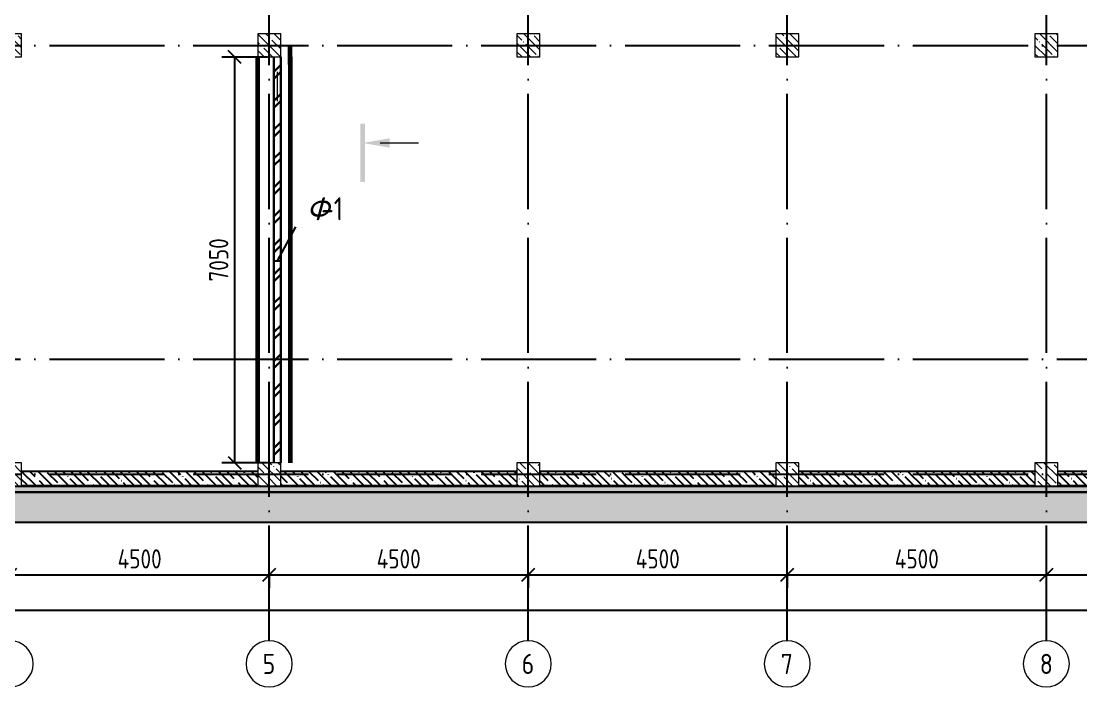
# Model space of a CAD drawing. Header units: millimetres. Extents: x -592259 to 288321, y -552984 to 293768.
# Drawn here: x 10719 to 29126, y 149458 to 161022 of the extents above; entities that cross this region are included whole.
import ezdxf

# ---------------------------------------------------------------- set-up
doc = ezdxf.new("R2010")
doc.units = ezdxf.units.MM
doc.linetypes.add('ADSK_Линия сетки', pattern=[2500, 2000, -250, 0, -250])
doc.layers.get('Defpoints').update_dxf_attribs({"color": 250})
for name, color, linetype, lineweight in [('0.2) Кирпич', 30, 'Continuous', 30), ('2.1)Фарх 2 выполн.', 160, 'Continuous', 30), ('4.1.3) Штук  3.1 вып по кирп подвал.', 6, 'Continuous', 60), ('A-ANNO-DIMS', 250, 'Continuous', 9), ('A-DETL-1', 250, 'Continuous', 53), ('A-DETL-GENF-1', 250, 'Continuous', 5), ('A-GENM-1', 250, 'Continuous', 5), ('A-WALL', 250, 'Continuous', 9), ('A-WALL-1', 250, 'Continuous', 50), ('A-WALL-2', 250, 'Continuous', 5), ('A-WALL-3', 250, 'Continuous', 13), ('G-ANNO-SYMB-1', 250, 'Continuous', 40), ('G-ANNO-SYMB-2', 250, 'Continuous', 20), ('G-ANNO-SYMB-3', 250, 'Continuous', 9), ('I-WALL-1', 250, 'Continuous', 5), ('S-COLS-1', 250, 'Continuous', 5), ('S-COLS-2', 250, 'Continuous', 5), ('Оси', 250, 'Continuous', 9), ('Оси-1', 250, 'ADSK_Линия сетки', 9)]:
    doc.layers.add(name, color=color, linetype=linetype, lineweight=lineweight)
doc.styles.add('GOST Common', font='', dxfattribs={"width": 0.9, "height": 350})
doc.styles.add('ISOCPEUR_I_1', font='ГОСТ тип А.ttf', dxfattribs={"height": 2500})
doc.styles.get("Standard").update_dxf_attribs({"font": 'ГОСТ тип А.ttf'})
doc.styles.get('GOST Common').set_extended_font_data('GOST Common')
doc.dimstyles.new('А3', dxfattribs={"dimtxt": 333, "dimasz": 222, "dimexe": 222, "dimexo": 111, "dimgap": 111, "dimtad": 1, "dimtoh": 1, "dimdec": 0, "dimrnd": 0.0015, "dimzin": 0, "dimdsep": 46, "dimtxsty": 'Standard', "dimblk": 'OBLIQUE', "dimcen": 0, "dimclrd": 7, "dimclre": 7, "dimclrt": 7, "dimadec": 0, "dimazin": 0, "dimtfac": 1, "dimtdec": 0, "dimtofl": 0, "dimtmove": 0, "dimatfit": 3, "dimfxl": 1, "dimtolj": 1, "dimtzin": 0, "dimarcsym": 0})
pattern_1 = [(135, (-2722.6, 109625.46), (-142.5612, -142.5612), []), (135, (-2580.04, 109625.46), (-142.5612, -142.5612), [252.016, -50.403, 3.353, -47.05])]

# ---------------------------------------------------------------- blocks, each defined once
blk = doc.blocks.new('BSC_Колонна _Прямоугольная - 400x400-V27-АР1_План расстановки фахверков на отм_ -3_400_ Секция 1_')
at = {"layer": 'S-COLS-2'}
h = blk.add_hatch(dxfattribs=at)
h.set_pattern_fill('FP_35', color=256, style=0, pattern_type=2)
h.set_pattern_definition([(135, (-31250, -43525), (-142.5619, -142.5619), []), (135, (-31107.44, -43525), (-142.5619, -142.5619), [252.016, -50.403, 3.353, -47.05])])
h.paths.add_polyline_path([(-200, -200), (200, -200), (200, 200), (-200, 200)])
at = {"layer": 'S-COLS-1'}
for p, q in [((200, 200), (-200, 200)), ((-200, 200), (-200, -200)), ((200, -200), (200, 200)), ((-200, -200), (200, -200))]:
    blk.add_line(p, q, dxfattribs=at)
blk = doc.blocks.new('BSC_Колонна _Прямоугольная - 400x400-V28-АР1_План расстановки фахверков на отм_ -3_400_ Секция 1_')
at = {"layer": 'S-COLS-2'}
h = blk.add_hatch(dxfattribs=at)
h.set_pattern_fill('FP_36', color=256, style=0, pattern_type=2)
h.set_pattern_definition([(135, (-31250, -50975), (-142.5619, -142.5619), []), (135, (-31107.44, -50975), (-142.5619, -142.5619), [252.016, -50.403, 3.353, -47.05])])
h.paths.add_polyline_path([(-200, -200), (200, -200), (200, 200), (-200, 200)])
at = {"layer": 'S-COLS-1'}
for p, q in [((200, 200), (-200, 200)), ((-200, 200), (-200, -200)), ((200, -200), (200, 200)), ((-200, -200), (200, -200))]:
    blk.add_line(p, q, dxfattribs=at)
blk = doc.blocks.new('BSC_Колонна _Прямоугольная - 400x400-V29-АР1_План расстановки фахверков на отм_ -3_400_ Секция 1_')
at = {"layer": 'S-COLS-2'}
h = blk.add_hatch(dxfattribs=at)
h.set_pattern_fill('FP_37', color=256, style=0, pattern_type=2)
h.set_pattern_definition([(135, (-26750, -43525), (-142.5619, -142.5619), []), (135, (-26607.44, -43525), (-142.5619, -142.5619), [252.016, -50.403, 3.353, -47.05])])
h.paths.add_polyline_path([(-200, -200), (200, -200), (200, 200), (-200, 200)])
at = {"layer": 'S-COLS-1'}
for p, q in [((200, 200), (-200, 200)), ((-200, 200), (-200, -200)), ((200, -200), (200, 200)), ((-200, -200), (200, -200))]:
    blk.add_line(p, q, dxfattribs=at)
blk = doc.blocks.new('BSC_Колонна _Прямоугольная - 400x400-V30-АР1_План расстановки фахверков на отм_ -3_400_ Секция 1_')
at = {"layer": 'S-COLS-2'}
h = blk.add_hatch(dxfattribs=at)
h.set_pattern_fill('FP_38', color=256, style=0, pattern_type=2)
h.set_pattern_definition([(135, (-26750, -50975), (-142.5619, -142.5619), []), (135, (-26607.44, -50975), (-142.5619, -142.5619), [252.016, -50.403, 3.353, -47.05])])
h.paths.add_polyline_path([(-200, -200), (200, -200), (200, 200), (-200, 200)])
at = {"layer": 'S-COLS-1'}
for p, q in [((200, 200), (-200, 200)), ((-200, 200), (-200, -200)), ((200, -200), (200, 200)), ((-200, -200), (200, -200))]:
    blk.add_line(p, q, dxfattribs=at)
blk = doc.blocks.new('BSC_Колонна _Прямоугольная - 400x400-V31-АР1_План расстановки фахверков на отм_ -3_400_ Секция 1_')
at = {"layer": 'S-COLS-2'}
h = blk.add_hatch(dxfattribs=at)
h.set_pattern_fill('FP_39', color=256, style=0, pattern_type=2)
h.set_pattern_definition([(135, (-22250, -43525), (-142.5619, -142.5619), []), (135, (-22107.44, -43525), (-142.5619, -142.5619), [252.016, -50.403, 3.353, -47.05])])
h.paths.add_polyline_path([(-200, -200), (200, -200), (200, 200), (-200, 200)])
at = {"layer": 'S-COLS-1'}
for p, q in [((200, 200), (-200, 200)), ((-200, 200), (-200, -200)), ((200, -200), (200, 200)), ((-200, -200), (200, -200))]:
    blk.add_line(p, q, dxfattribs=at)
blk = doc.blocks.new('BSC_Колонна _Прямоугольная - 400x400-V32-АР1_План расстановки фахверков на отм_ -3_400_ Секция 1_')
at = {"layer": 'S-COLS-2'}
h = blk.add_hatch(dxfattribs=at)
h.set_pattern_fill('FP_40', color=256, style=0, pattern_type=2)
h.set_pattern_definition([(135, (-22250, -50975), (-142.5619, -142.5619), []), (135, (-22107.44, -50975), (-142.5619, -142.5619), [252.016, -50.403, 3.353, -47.05])])
h.paths.add_polyline_path([(-200, -200), (200, -200), (200, 200), (-200, 200)])
at = {"layer": 'S-COLS-1'}
for p, q in [((200, 200), (-200, 200)), ((-200, 200), (-200, -200)), ((200, -200), (200, 200)), ((-200, -200), (200, -200))]:
    blk.add_line(p, q, dxfattribs=at)
blk = doc.blocks.new('BSC_Колонна _Прямоугольная - 400x400-V33-АР1_План расстановки фахверков на отм_ -3_400_ Секция 1_')
at = {"layer": 'S-COLS-2'}
h = blk.add_hatch(dxfattribs=at)
h.set_pattern_fill('FP_41', color=256, style=0, pattern_type=2)
h.set_pattern_definition([(135, (-17750, -43525), (-142.5619, -142.5619), []), (135, (-17607.44, -43525), (-142.5619, -142.5619), [252.016, -50.403, 3.353, -47.05])])
h.paths.add_polyline_path([(-200, -200), (200, -200), (200, 200), (-200, 200)])
at = {"layer": 'S-COLS-1'}
for p, q in [((200, 200), (-200, 200)), ((-200, 200), (-200, -200)), ((200, -200), (200, 200)), ((-200, -200), (200, -200))]:
    blk.add_line(p, q, dxfattribs=at)
blk = doc.blocks.new('BSC_Колонна _Прямоугольная - 400x400-V34-АР1_План расстановки фахверков на отм_ -3_400_ Секция 1_')
at = {"layer": 'S-COLS-2'}
h = blk.add_hatch(dxfattribs=at)
h.set_pattern_fill('FP_42', color=256, style=0, pattern_type=2)
h.set_pattern_definition([(135, (-17750, -50975), (-142.5619, -142.5619), []), (135, (-17607.44, -50975), (-142.5619, -142.5619), [252.016, -50.403, 3.353, -47.05])])
h.paths.add_polyline_path([(-200, -200), (200, -200), (200, 200), (-200, 200)])
at = {"layer": 'S-COLS-1'}
for p, q in [((200, 200), (-200, 200)), ((-200, 200), (-200, -200)), ((200, -200), (200, 200)), ((-200, -200), (200, -200))]:
    blk.add_line(p, q, dxfattribs=at)
blk = doc.blocks.new('BSC_Колонна _Прямоугольная - 400x400-V35-АР1_План расстановки фахверков на отм_ -3_400_ Секция 1_')
at = {"layer": 'S-COLS-2'}
h = blk.add_hatch(dxfattribs=at)
h.set_pattern_fill('FP_43', color=256, style=0, pattern_type=2)
h.set_pattern_definition([(135, (-13250, -43525), (-142.5619, -142.5619), []), (135, (-13107.44, -43525), (-142.5619, -142.5619), [252.016, -50.403, 3.353, -47.05])])
h.paths.add_polyline_path([(-200, -200), (200, -200), (200, 200), (-200, 200)])
at = {"layer": 'S-COLS-1'}
for p, q in [((200, 200), (-200, 200)), ((-200, 200), (-200, -200)), ((200, -200), (200, 200)), ((-200, -200), (200, -200))]:
    blk.add_line(p, q, dxfattribs=at)
blk = doc.blocks.new('BSC_Колонна _Прямоугольная - 400x400-V36-АР1_План расстановки фахверков на отм_ -3_400_ Секция 1_')
at = {"layer": 'S-COLS-2'}
h = blk.add_hatch(dxfattribs=at)
h.set_pattern_fill('FP_44', color=256, style=0, pattern_type=2)
h.set_pattern_definition([(135, (-13250, -50975), (-142.5619, -142.5619), []), (135, (-13107.44, -50975), (-142.5619, -142.5619), [252.016, -50.403, 3.353, -47.05])])
h.paths.add_polyline_path([(-200, -200), (200, -200), (200, 200), (-200, 200)])
at = {"layer": 'S-COLS-1'}
for p, q in [((200, 200), (-200, 200)), ((-200, 200), (-200, -200)), ((200, -200), (200, 200)), ((-200, -200), (200, -200))]:
    blk.add_line(p, q, dxfattribs=at)
blk = doc.blocks.new('ADSK_КолоннаНесущая_Швеллер_Гнутый_ГОСТ 8278-83 - 140х60х5_таб_1-32331390-АР1_План расстановки фахверков на отм_ -3_400_ Секция 1_')
at = {"layer": 'S-COLS-1'}
for p, q in [((-16.2, 58), (-16.2, -58)), ((-11.2, -58), (-11.2, 58)), ((43.8, 70), (-4.2, 70)), ((-4.2, 65), (43.8, 65)), ((43.8, 65), (43.8, 70)), ((43.8, -65), (-4.2, -65)), ((-4.2, -70), (43.8, -70)), ((43.8, -70), (43.8, -65))]:
    blk.add_line(p, q, dxfattribs=at)
for centre, radius, start, end in [((-4.2, 58), 12, 90, 180), ((-4.2, 58), 7, 90, 180), ((-4.2, -58), 12, 180, 270), ((-4.2, -58), 7, 180, 270)]:
    blk.add_arc(centre, radius, start, end, dxfattribs=at)
blk = doc.blocks.new('Ом_Арматурная перемычка - A1-0_27-32789201-АР1_План расстановки фахверков на отм_ -3_400_ Секция 1_')
at = {"layer": 'A-GENM-1'}
blk.add_line((-130, 0), (380, 0), dxfattribs=at)
blk = doc.blocks.new('Ось сетки - Круг_Ø8 мм-39983606-АР1_План расстановки фахверков на отм_ -3_400_ Секция 1_')
at = {"layer": 'Оси'}
for start, end in [(360, 180), (180, 360)]:
    blk.add_arc((0, 0), 4, start, end, dxfattribs=at)
blk = doc.blocks.new('Разрез - Номер вида спереди_3_5 мм-32550530-АР1_План расстановки фахверков на отм_ -3_400_ Секция 1_')
at = {"layer": 'G-ANNO-SYMB-3'}
for points in [[(9.8, 0.4), (9.8, -0.39), (-0.33, -0.39), (-0.33, 0.4)], [(2.18, -4.67), (3, 0), (3.82, -4.67)]]:
    blk.add_hatch(color=256, dxfattribs=at).paths.add_polyline_path(points)
at = {"layer": 'G-ANNO-SYMB-2'}
blk.add_line((3, -3), (3, -9.66), dxfattribs=at)
blk = doc.blocks.new('_Oblique')
at = {"color": 0, "linetype": 'ByBlock', "lineweight": -2}
blk.add_line((-0.5, -0.5), (0.5, 0.5), dxfattribs=at)
blk = doc.blocks.new('*D5382')
at = {"layer": 'A-ANNO-DIMS', "color": 7, "lineweight": -2, "transparency": 16777216}
for p, q in [((10527, 151402), (15027, 151402)), ((10527, 151391), (10527, 151180)), ((15027, 151391), (15027, 151180))]:
    blk.add_line(p, q, dxfattribs=at)
at = {"layer": 'Defpoints', "color": 0, "transparency": 16777216}
for p in [(10527, 151502), (15027, 151502), (15027, 151402)]:
    blk.add_point(p, dxfattribs=at)
at = {"layer": 'A-ANNO-DIMS', "color": 7, "lineweight": -2, "transparency": 16777216, "xscale": 222, "yscale": 222, "zscale": 222, "rotation": 180}
blk.add_blockref('_Oblique', (10527, 151402), dxfattribs=at)
at = {"layer": 'A-ANNO-DIMS', "color": 7, "lineweight": -2, "transparency": 16777216, "xscale": 222, "yscale": 222, "zscale": 222}
blk.add_blockref('_Oblique', (15027, 151402), dxfattribs=at)
at = {"layer": 'A-ANNO-DIMS', "color": 7, "lineweight": -2, "transparency": 16777216, "insert": (12777, 151680), "char_height": 333, "width": 2.57, "attachment_point": 5}
blk.add_mtext('\\A1;4500', dxfattribs=at)
blk = doc.blocks.new('*D5383')
at = {"layer": 'A-ANNO-DIMS', "color": 7, "lineweight": -2, "transparency": 16777216}
for p, q in [((15027, 151402), (19527, 151402)), ((15027, 151391), (15027, 151180)), ((19527, 151391), (19527, 151180))]:
    blk.add_line(p, q, dxfattribs=at)
at = {"layer": 'Defpoints', "color": 0, "transparency": 16777216}
for p in [(15027, 151502), (19527, 151502), (19527, 151402)]:
    blk.add_point(p, dxfattribs=at)
at = {"layer": 'A-ANNO-DIMS', "color": 7, "lineweight": -2, "transparency": 16777216, "xscale": 222, "yscale": 222, "zscale": 222, "rotation": 180}
blk.add_blockref('_Oblique', (15027, 151402), dxfattribs=at)
at = {"layer": 'A-ANNO-DIMS', "color": 7, "lineweight": -2, "transparency": 16777216, "xscale": 222, "yscale": 222, "zscale": 222}
blk.add_blockref('_Oblique', (19527, 151402), dxfattribs=at)
at = {"layer": 'A-ANNO-DIMS', "color": 7, "lineweight": -2, "transparency": 16777216, "insert": (17277, 151680), "char_height": 333, "width": 2.57, "attachment_point": 5}
blk.add_mtext('\\A1;4500', dxfattribs=at)
blk = doc.blocks.new('*D5384')
at = {"layer": 'A-ANNO-DIMS', "color": 7, "lineweight": -2, "transparency": 16777216}
for p, q in [((19527, 151402), (24027, 151402)), ((19527, 151391), (19527, 151180)), ((24027, 151391), (24027, 151180))]:
    blk.add_line(p, q, dxfattribs=at)
at = {"layer": 'Defpoints', "color": 0, "transparency": 16777216}
for p in [(19527, 151502), (24027, 151502), (24027, 151402)]:
    blk.add_point(p, dxfattribs=at)
at = {"layer": 'A-ANNO-DIMS', "color": 7, "lineweight": -2, "transparency": 16777216, "xscale": 222, "yscale": 222, "zscale": 222, "rotation": 180}
blk.add_blockref('_Oblique', (19527, 151402), dxfattribs=at)
at = {"layer": 'A-ANNO-DIMS', "color": 7, "lineweight": -2, "transparency": 16777216, "xscale": 222, "yscale": 222, "zscale": 222}
blk.add_blockref('_Oblique', (24027, 151402), dxfattribs=at)
at = {"layer": 'A-ANNO-DIMS', "color": 7, "lineweight": -2, "transparency": 16777216, "insert": (21777, 151680), "char_height": 333, "width": 2.57, "attachment_point": 5}
blk.add_mtext('\\A1;4500', dxfattribs=at)
blk = doc.blocks.new('*D5385')
at = {"layer": 'A-ANNO-DIMS', "color": 7, "lineweight": -2, "transparency": 16777216}
for p, q in [((24027, 151402), (28527, 151402)), ((24027, 151391), (24027, 151180)), ((28527, 151391), (28527, 151180))]:
    blk.add_line(p, q, dxfattribs=at)
at = {"layer": 'Defpoints', "color": 0, "transparency": 16777216}
for p in [(24027, 151502), (28527, 151502), (28527, 151402)]:
    blk.add_point(p, dxfattribs=at)
at = {"layer": 'A-ANNO-DIMS', "color": 7, "lineweight": -2, "transparency": 16777216, "xscale": 222, "yscale": 222, "zscale": 222, "rotation": 180}
blk.add_blockref('_Oblique', (24027, 151402), dxfattribs=at)
at = {"layer": 'A-ANNO-DIMS', "color": 7, "lineweight": -2, "transparency": 16777216, "xscale": 222, "yscale": 222, "zscale": 222}
blk.add_blockref('_Oblique', (28527, 151402), dxfattribs=at)
at = {"layer": 'A-ANNO-DIMS', "color": 7, "lineweight": -2, "transparency": 16777216, "insert": (26277, 151680), "char_height": 333, "width": 2.57, "attachment_point": 5}
blk.add_mtext('\\A1;4500', dxfattribs=at)
blk = doc.blocks.new('*D5386')
at = {"layer": 'A-ANNO-DIMS', "color": 7, "lineweight": -2, "transparency": 16777216}
for p, q in [((28527, 151402), (33427, 151402)), ((28527, 151391), (28527, 151180)), ((33427, 151391), (33427, 151180))]:
    blk.add_line(p, q, dxfattribs=at)
at = {"layer": 'Defpoints', "color": 0, "transparency": 16777216}
for p in [(28527, 151502), (33427, 151502), (33427, 151402)]:
    blk.add_point(p, dxfattribs=at)
at = {"layer": 'A-ANNO-DIMS', "color": 7, "lineweight": -2, "transparency": 16777216, "xscale": 222, "yscale": 222, "zscale": 222, "rotation": 180}
blk.add_blockref('_Oblique', (28527, 151402), dxfattribs=at)
at = {"layer": 'A-ANNO-DIMS', "color": 7, "lineweight": -2, "transparency": 16777216, "xscale": 222, "yscale": 222, "zscale": 222}
blk.add_blockref('_Oblique', (33427, 151402), dxfattribs=at)
at = {"layer": 'A-ANNO-DIMS', "color": 7, "lineweight": -2, "transparency": 16777216, "insert": (30977, 151680), "char_height": 333, "width": 2.57, "attachment_point": 5}
blk.add_mtext('\\A1;4900', dxfattribs=at)
blk = doc.blocks.new('*D5394')
at = {"layer": 'A-ANNO-DIMS', "color": 7, "lineweight": -2, "transparency": 16777216}
for p, q in [((-2723, 150788), (66427, 150788)), ((-2723, 150777), (-2723, 150566)), ((66427, 150777), (66427, 150566))]:
    blk.add_line(p, q, dxfattribs=at)
at = {"layer": 'Defpoints', "color": 0, "transparency": 16777216}
for p in [(-2723, 150888), (66427, 150888), (66427, 150788)]:
    blk.add_point(p, dxfattribs=at)
at = {"layer": 'A-ANNO-DIMS', "color": 7, "lineweight": -2, "transparency": 16777216, "xscale": 222, "yscale": 222, "zscale": 222, "rotation": 180}
blk.add_blockref('_Oblique', (-2723, 150788), dxfattribs=at)
at = {"layer": 'A-ANNO-DIMS', "color": 7, "lineweight": -2, "transparency": 16777216, "xscale": 222, "yscale": 222, "zscale": 222}
blk.add_blockref('_Oblique', (66427, 150788), dxfattribs=at)
at = {"layer": 'A-ANNO-DIMS', "color": 7, "lineweight": -2, "transparency": 16777216, "insert": (31852, 151065), "char_height": 333, "width": 2.92, "attachment_point": 5}
blk.add_mtext('\\A1;69150', dxfattribs=at)
blk = doc.blocks.new('*D5438')
at = {"color": 7, "lineweight": -2, "transparency": 16777216}
for p, q in [((14996, 160400), (14206, 160400)), ((14428, 153350), (14428, 160400)), ((14996, 153350), (14206, 153350))]:
    blk.add_line(p, q, dxfattribs=at)
at = {"layer": 'Defpoints', "color": 0, "transparency": 16777216}
for p in [(14428, 160400), (15107, 160400), (15107, 153350)]:
    blk.add_point(p, dxfattribs=at)
at = {"color": 7, "lineweight": -2, "transparency": 16777216, "xscale": 222, "yscale": 222, "zscale": 222}
for p, rotation in [((14428, 160400), 90), ((14428, 153350), 270)]:
    blk.add_blockref('_Oblique', p, dxfattribs=dict(at, rotation=rotation))
at = {"color": 7, "transparency": 16777216, "insert": (14151, 156875), "char_height": 333, "attachment_point": 5, "rotation": 90}
blk.add_mtext('\\A1;7050', dxfattribs=at)

msp = doc.modelspace()

# ---------------------------------------------------------------- hatches: boundary and pattern name
at = {"layer": '0.2) Кирпич'}
h = msp.add_hatch(dxfattribs=at)
h.set_pattern_fill('FP_7', color=256, style=0, pattern_type=2)
h.set_pattern_definition([(45, (-2722.6, 109625.46), (-251.4472, 251.4472), []), (45, (-2722.6, 110006.46), (-251.4472, 251.4472), [])])
h.paths.add_polyline_path([(15227.4021, 153350.4566), (15227.4021, 160400.456), (15107.4021, 160400.456), (15107.4021, 153350.4566)])
at = {"layer": 'A-DETL-GENF-1', "lineweight": -2}
h = msp.add_hatch(dxfattribs=at)
h.set_pattern_fill('FP_56', color=256, style=0, pattern_type=2)
h.set_pattern_definition([(135, (-2298.33, 109625.46), (-424.2641, 3e-14), [600, 0, 0, 0]), (45, (-2722.6, 109625.46), (-424.2641, 0), [600, 0, 0, 0]), (45, (-2722.6, 109837.6), (-424.2641, 0), [150, -450]), (135, (-2404.4, 109943.65), (-424.2641, 3e-14), [150, -450]), (45, (-2404.4, 109731.52), (-424.2641, 0), [150, -450]), (135, (-2510.47, 109625.46), (-424.2641, 3e-14), [150, -450])])
h.paths.add_polyline_path([(66467.4021, 152320.3258), (66467.4021, 152840.4566), (-3032.6198, 152840.4566), (-3032.6198, 168310.4572), (6487.3802, 168310.4572), (6487.3802, 165360.456), (10717.4399, 165360.456), (10717.4399, 168310.4572), (66937.4021, 168310.4572), (66937.4021, 165360.4566), (68711.3946, 165360.4566), (68711.3946, 165880.4566), (67457.4021, 165880.4566), (67457.4021, 168830.4572), (10197.4399, 168830.4572), (10197.4399, 165880.456), (7007.3802, 165880.456), (7007.3802, 168830.4572), (-3552.6198, 168830.4572), (-3552.6198, 152320.4566), (65947.4062, 152320.3258)])
at = {"layer": 'A-WALL', "lineweight": -2}
msp.add_hatch(color=256, dxfattribs=at).paths.add_polyline_path([(66569.4021, 152942.4566), (66577.4021, 152942.4566), (66577.4021, 152950.4566), (-2930.6198, 152950.4566), (-2930.6198, 152942.4566), (65513.0091, 152942.4566)])
at = {"layer": 'A-WALL-2', "lineweight": -2}
h = msp.add_hatch(dxfattribs=at)
h.set_pattern_fill('FP_2', color=256, style=0, pattern_type=2)
h.set_pattern_definition([(0, (-2722.6, 109625.456), (120.968, 69.841), [80.645, -161.29]), (120, (-2722.6, 109625.456), (-120.96808, 69.84086), [80.645, -161.29]), (60, (-2722.6, 109625.456), (-8e-05, 139.68186), [0, -161.29, 80.645, 0])])
h.paths.add_polyline_path([(66469.4021, 152842.4566), (66569.4021, 152842.4566), (66569.4021, 152942.4566), (-3030.6198, 152942.4566), (-3030.6198, 152842.4566), (65513.0091, 152842.4566)])
at = {"layer": 'I-WALL-1', "lineweight": -2}
h = msp.add_hatch(dxfattribs=at)
h.set_pattern_fill('FP_1', color=256, style=0, pattern_type=2)
h.set_pattern_definition(pattern_1)
h.paths.add_polyline_path([(14827.4021, 152950.4566), (14827.4021, 153200.4566), (10727.4021, 153200.4566), (10727.4021, 152950.4566), (12096.2957, 152950.4566)])
h = msp.add_hatch(dxfattribs=at)
h.set_pattern_fill('FP_1', color=256, style=0, pattern_type=2)
h.set_pattern_definition(pattern_1)
h.paths.add_polyline_path([(19327.4021, 152950.4566), (19327.4021, 153200.4566), (15227.4021, 153200.4566), (15227.4021, 152950.4566)])
h = msp.add_hatch(dxfattribs=at)
h.set_pattern_fill('FP_1', color=256, style=0, pattern_type=2)
h.set_pattern_definition(pattern_1)
h.paths.add_polyline_path([(23827.4021, 152950.4566), (23827.4021, 153200.4566), (19727.4021, 153200.4566), (19727.4021, 152950.4566), (21808.4254, 152950.4566)])
h = msp.add_hatch(dxfattribs=at)
h.set_pattern_fill('FP_1', color=256, style=0, pattern_type=2)
h.set_pattern_definition(pattern_1)
h.paths.add_polyline_path([(28327.4021, 152950.4566), (28327.4021, 153200.4566), (24227.4021, 153200.4566), (24227.4021, 152950.4566)])
h = msp.add_hatch(dxfattribs=at)
h.set_pattern_fill('FP_1', color=256, style=0, pattern_type=2)
h.set_pattern_definition(pattern_1)
h.paths.add_polyline_path([(33227.4021, 152950.4566), (33227.4021, 153200.4566), (28727.4021, 153200.4566), (28727.4021, 152950.4566), (31520.5551, 152950.4566)])

# ---------------------------------------------------------------- linework, layer by layer
at = {"layer": '0.2) Кирпич'}
for p, q in [((15107.4021, 160400.456), (15107.4021, 153350.4566)), ((15227.4021, 153350.4566), (15227.4021, 160400.456))]:
    msp.add_line(p, q, dxfattribs=at)
at = {"layer": '2.1)Фарх 2 выполн.', "lineweight": -2}
msp.add_line((15171.8769, 156859.3111), (15490.2592, 157449.6632), dxfattribs=at)
at = {"layer": '4.1.3) Штук  3.1 вып по кирп подвал.', "color": 2}
msp.add_lwpolyline([(15393.4649, 160269.3151), (15393.4649, 160600.4566)], dxfattribs=at)
at = {"layer": '4.1.3) Штук  3.1 вып по кирп подвал.'}
for points in [[(14827.4021, 153350.4566), (14827.4021, 160400.456)], [(15393.4649, 160402.6814), (15393.4649, 153350.4566)]]:
    msp.add_lwpolyline(points, dxfattribs=at)
at = {"layer": 'A-DETL-1', "lineweight": -2}
for p, q in [((66467.4021, 152840.4566), (-3032.6198, 152840.4566)), ((-3552.6198, 152320.4566), (65947.4021, 152320.4566))]:
    msp.add_line(p, q, dxfattribs=at)
at = {"layer": 'A-WALL-1', "lineweight": -2}
for p, q in [((14827.4021, 153200.4566), (10727.4021, 153200.4566)), ((19327.4021, 153200.4566), (15227.4021, 153200.4566)), ((23827.4021, 153200.4566), (19727.4021, 153200.4566)), ((28327.4021, 153200.4566), (24227.4021, 153200.4566)), ((33227.4021, 153200.4566), (28727.4021, 153200.4566)), ((10727.4021, 152950.4566), (14827.4021, 152950.4566)), ((15227.4021, 152950.4566), (19327.4021, 152950.4566)), ((19727.4021, 152950.4566), (23827.4021, 152950.4566)), ((24227.4021, 152950.4566), (28327.4021, 152950.4566)), ((28727.4021, 152950.4566), (33227.4021, 152950.4566))]:
    msp.add_line(p, q, dxfattribs=at)
at = {"layer": 'A-WALL-2', "lineweight": -2}
msp.add_line((-3032.6198, 152842.4566), (66469.4021, 152842.4566), dxfattribs=at)
at = {"layer": 'A-WALL-3', "lineweight": -2}
for p, q in [((-2930.6198, 152942.4566), (66569.4021, 152942.4566)), ((14827.4021, 152950.4566), (10727.4021, 152950.4566)), ((19327.4021, 152950.4566), (15227.4021, 152950.4566)), ((23827.4021, 152950.4566), (19727.4021, 152950.4566)), ((28327.4021, 152950.4566), (24227.4021, 152950.4566)), ((33227.4021, 152950.4566), (28727.4021, 152950.4566))]:
    msp.add_line(p, q, dxfattribs=at)
at = {"layer": 'Оси-1', "lineweight": -2}
for p, q in [((15027.4021, 150257.9072), (15027.4021, 170827.4611)), ((19527.4021, 150257.9072), (19527.4021, 170827.4611)), ((24027.4021, 150257.9072), (24027.4021, 170827.4611)), ((28527.4021, 150257.9072), (28527.4021, 170827.4611)), ((-6292.1491, 160600.4566), (69851.8838, 160600.4566)), ((-6292.1491, 155150.4566), (69851.8838, 155150.4566)), ((-6292.1491, 153150.4566), (69851.8838, 153150.4566))]:
    msp.add_line(p, q, dxfattribs=at)

# ---------------------------------------------------------------- block references
at = {"layer": 'A-GENM-1', "lineweight": -2, "rotation": 269.9999999999999}
msp.add_blockref('Ом_Арматурная перемычка - A1-0_27-32789201-АР1_План расстановки фахверков на отм_ -3_400_ Секция 1_', (15167.4021, 160010.456), dxfattribs=at)
at = {"layer": 'G-ANNO-SYMB-1', "lineweight": -2, "extrusion": (0, 0, -1), "xscale": 99.99999999999993, "yscale": 99.99999999999993, "zscale": 99.99999999999993, "rotation": 270.0000000000003}
msp.add_blockref('Разрез - Номер вида спереди_3_5 мм-32550530-АР1_План расстановки фахверков на отм_ -3_400_ Секция 1_', (-16653.2993, 159206.2776), dxfattribs=at)
at = {"layer": 'S-COLS-1', "lineweight": -2}
for name, p in [('BSC_Колонна _Прямоугольная - 400x400-V36-АР1_План расстановки фахверков на отм_ -3_400_ Секция 1_', (10527.4021, 160600.456)), ('BSC_Колонна _Прямоугольная - 400x400-V34-АР1_План расстановки фахверков на отм_ -3_400_ Секция 1_', (15027.4021, 160600.456)), ('BSC_Колонна _Прямоугольная - 400x400-V32-АР1_План расстановки фахверков на отм_ -3_400_ Секция 1_', (19527.4021, 160600.456)), ('BSC_Колонна _Прямоугольная - 400x400-V30-АР1_План расстановки фахверков на отм_ -3_400_ Секция 1_', (24027.4021, 160600.456)), ('BSC_Колонна _Прямоугольная - 400x400-V28-АР1_План расстановки фахверков на отм_ -3_400_ Секция 1_', (28527.4021, 160600.456)), ('BSC_Колонна _Прямоугольная - 400x400-V35-АР1_План расстановки фахверков на отм_ -3_400_ Секция 1_', (10527.4021, 153150.4566)), ('BSC_Колонна _Прямоугольная - 400x400-V33-АР1_План расстановки фахверков на отм_ -3_400_ Секция 1_', (15027.4021, 153150.4566)), ('BSC_Колонна _Прямоугольная - 400x400-V31-АР1_План расстановки фахверков на отм_ -3_400_ Секция 1_', (19527.4021, 153150.4566)), ('BSC_Колонна _Прямоугольная - 400x400-V29-АР1_План расстановки фахверков на отм_ -3_400_ Секция 1_', (24027.4021, 153150.4566)), ('BSC_Колонна _Прямоугольная - 400x400-V27-АР1_План расстановки фахверков на отм_ -3_400_ Секция 1_', (28527.4021, 153150.4566))]:
    msp.add_blockref(name, p, dxfattribs=at)
at = {"layer": 'S-COLS-1', "lineweight": -2, "rotation": 269.9999999999989}
msp.add_blockref('ADSK_КолоннаНесущая_Швеллер_Гнутый_ГОСТ 8278-83 - 140х60х5_таб_1-32331390-АР1_План расстановки фахверков на отм_ -3_400_ Секция 1_', (15167.4021, 156844.2566), dxfattribs=at)
at = {"layer": 'Оси', "lineweight": -2, "xscale": 99.99999999999993, "yscale": 99.99999999999993, "zscale": 99.99999999999993}
for p in [(10527.4021, 149857.9072), (15027.4021, 149857.9072), (19527.4021, 149857.9072), (24027.4021, 149857.9072), (28527.4021, 149857.9072)]:
    msp.add_blockref('Ось сетки - Круг_Ø8 мм-39983606-АР1_План расстановки фахверков на отм_ -3_400_ Секция 1_', p, dxfattribs=at)

# ---------------------------------------------------------------- texts
at = {"layer": '2.1)Фарх 2 выполн.', "lineweight": -2, "char_height": 400, "attachment_point": 1, "style": 'ISOCPEUR_I_1'}
for s, insert, width in [('\\fISOCPEUR|b0|i1|c204|p34|;Ф', (15672.2395, 157962.6276), 312.658125), ('-1', (15930.2083, 157962.6276), 384.81)]:
    msp.add_mtext(s, dxfattribs=dict(at, insert=insert, width=width))
at = {"layer": 'Оси', "lineweight": -2, "char_height": 350, "width": 274.177125, "attachment_point": 1, "style": 'GOST Common'}
for s, insert in [('\\fGOST Common|b0|i0|c204|p34|;\\W.9;5', (14913.6215, 150030.4406)), ('\\fGOST Common|b0|i0|c204|p34|;\\W.9;6', (19413.6215, 150030.4406)), ('\\fGOST Common|b0|i0|c204|p34|;\\W.9;7', (23913.6215, 150030.4406)), ('\\fGOST Common|b0|i0|c204|p34|;\\W.9;8', (28413.6215, 150030.4406))]:
    msp.add_mtext(s, dxfattribs=dict(at, insert=insert))

# ---------------------------------------------------------------- dimensions: what is measured, and where the dimension line sits
dim = msp.add_linear_dim(base=(14428.1797, 160400.456), p1=(15107.4021, 153350.4566), p2=(15107.4021, 160400.456), angle=90, dimstyle='А3')
dim.commit()
dim.dimension.update_dxf_attribs({"geometry": '*D5438', "text_midpoint": (14150.6797, 156875.4563)})
at = {"layer": 'A-ANNO-DIMS', "lineweight": -2}
for base, p1, p2, picture, middle in [((15027.4021, 151402.2913), (10527.4021, 151502.2762), (15027.4021, 151502.2762), '*D5382', (12777.4021, 151679.7913)), ((19527.4021, 151402.2913), (15027.4021, 151502.2762), (19527.4021, 151502.2762), '*D5383', (17277.4021, 151679.7913)), ((24027.4021, 151402.2913), (19527.4021, 151502.2762), (24027.4021, 151502.2762), '*D5384', (21777.4021, 151679.7913)), ((28527.4021, 151402.2913), (24027.4021, 151502.2762), (28527.4021, 151502.2762), '*D5385', (26277.4021, 151679.7913)), ((33427.4021, 151402.2913), (28527.4021, 151502.2762), (33427.4021, 151502.2762), '*D5386', (30977.4021, 151679.7913)), ((66427.4021, 150787.8742), (-2722.5979, 150887.8591), (66427.4021, 150887.8591), '*D5394', (31852.4021, 151065.3742))]:
    dim = msp.add_linear_dim(base=base, p1=p1, p2=p2, dimstyle='А3', dxfattribs=at)
    dim.commit()
    dim.dimension.update_dxf_attribs({"geometry": picture, "text_midpoint": middle})

doc.saveas('drawing.dxf')
